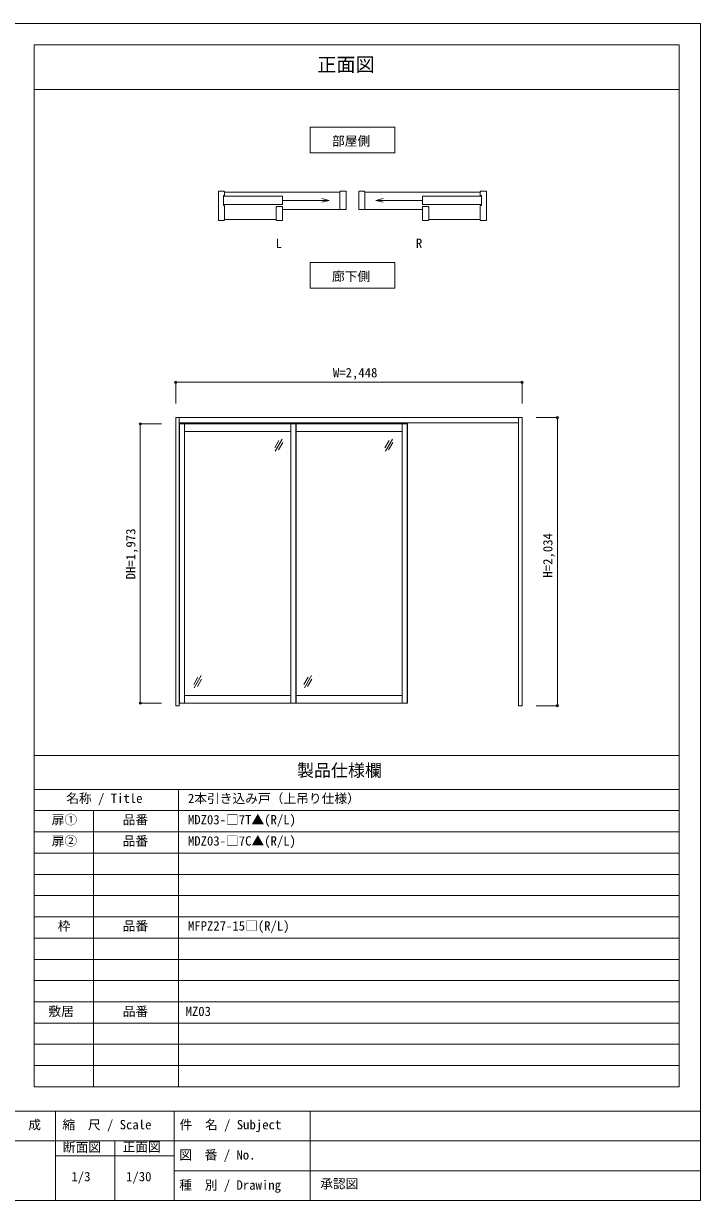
# Model space of a CAD drawing. Units: millimetres on the paper, enlarged 5 times, with parts at other scales. Extents: x -992 to 1008, y -685 to 700.
# Drawn here: x 210 to 1008, y -685 to 700 of the extents above; entities that cross this region are included whole.
import ezdxf
from ezdxf.enums import TextEntityAlignment as Align

# ---------------------------------------------------------------- set-up
doc = ezdxf.new("R2010")
doc.units = ezdxf.units.MM
doc.header["$LTSCALE"] = 5
doc.header["$PDMODE"] = 32
doc.header["$PDSIZE"] = 2.5
for name, color, linetype, lineweight in [('1-0_H-SYM', 7, 'Continuous', 20), ('1-1_0', 7, 'Continuous', 20), ('3-0', 7, 'Continuous', 20)]:
    doc.layers.add(name, color=color, linetype=linetype, lineweight=lineweight)
doc.styles.add('ＭＳ ゴシック', font='')
doc.styles.get('ＭＳ ゴシック').set_extended_font_data('MS Gothic')

msp = doc.modelspace()

# ---------------------------------------------------------------- linework, layer by layer
at = {"layer": '1-0_H-SYM'}
for p, q in [((222.5, -161.25), (222.5, 675)), ((222.5, -201.25), (982.5, -201.25))]:
    msp.add_line(p, q, dxfattribs=at)
at = {"layer": '1-1_0'}
for p, q in [((982.5, 675), (222.5, 675)), ((982.5, -551.25), (982.5, 675)), ((222.5, 622.5), (982.5, 622.5)), ((982.5, -161.25), (982.5, 622.5)), ((222.5, -551.25), (222.5, -161.25)), ((222.5, -161.25), (982.5, -161.25)), ((222.5, -161.25), (982.5, -161.25)), ((392.5, -551.25), (392.5, -201.25)), ((222.5, -226.25), (982.5, -226.25)), ((292.5, -551.25), (292.5, -226.25)), ((222.5, -251.25), (982.5, -251.25)), ((222.5, -276.25), (982.5, -276.25)), ((222.5, -301.25), (982.5, -301.25)), ((222.5, -326.25), (982.5, -326.25)), ((222.5, -351.25), (982.5, -351.25)), ((222.5, -376.25), (982.5, -376.25)), ((222.5, -401.25), (982.5, -401.25)), ((222.5, -426.25), (982.5, -426.25)), ((222.5, -451.25), (982.5, -451.25)), ((222.5, -476.25), (982.5, -476.25)), ((222.5, -501.25), (982.5, -501.25)), ((222.5, -526.25), (982.5, -526.25)), ((222.5, -551.25), (982.5, -551.25)), ((1007.5, -580), (-992.5, -580)), ((247.5, -580), (247.5, -685)), ((387.5, -580), (387.5, -685)), ((547.5, -580), (547.5, -685)), ((1007.5, -615), (-587.5, -615)), ((317.5, -615), (317.5, -685)), ((387.5, -632.5), (247.5, -632.5)), ((1007.5, -650), (387.5, -650))]:
    msp.add_line(p, q, dxfattribs=at)
msp.add_lwpolyline([(-992.5, -685), (1007.5, -685), (1007.5, 700), (-992.5, 700)], close=True, dxfattribs=at)
msp.add_lwpolyline([(222.5, -161.25), (222.5, 622.5), (982.5, 622.5)], dxfattribs=at)
at = {"layer": '3-0'}
for p, q in [((446.179, 502.594), (439.729, 502.594)), ((439.729, 468.394), (439.729, 502.594)), ((446.929, 501.694), (582.829, 501.694)), ((582.829, 501.844), (582.829, 481.294)), ((590.029, 481.294), (590.029, 502.594)), ((605.029, 481.294), (605.029, 502.594)), ((612.229, 501.844), (612.229, 481.294)), ((748.129, 501.694), (612.229, 501.694)), ((748.879, 502.594), (755.329, 502.594)), ((755.329, 468.394), (755.329, 502.594)), ((445.429, 497.794), (445.429, 486.019)), ((446.929, 497.794), (445.429, 497.794)), ((445.429, 496.894), (514.935, 496.894)), ((514.935, 486.994), (445.429, 486.994)), ((445.429, 486.019), (446.929, 486.019)), ((514.935, 496.894), (514.935, 486.994)), ((514.935, 491.944), (570.104, 491.944)), ((570.104, 491.944), (561.41, 494.273)), ((570.104, 491.944), (561.41, 489.614)), ((624.955, 491.944), (633.648, 494.273)), ((624.955, 491.944), (633.648, 489.614)), ((680.124, 491.944), (624.955, 491.944)), ((749.629, 496.894), (680.124, 496.894)), ((680.124, 496.894), (680.124, 486.994)), ((680.124, 486.994), (749.629, 486.994)), ((748.129, 497.794), (749.629, 497.794)), ((749.629, 486.019), (748.129, 486.019)), ((749.629, 497.794), (749.629, 486.019)), ((514.935, 468.394), (514.935, 484.594)), ((514.935, 481.294), (590.029, 481.294)), ((680.124, 481.294), (605.029, 481.294)), ((680.124, 468.394), (680.124, 484.594)), ((446.179, 468.394), (439.729, 468.394)), ((446.929, 469.294), (507.735, 469.294)), ((748.129, 469.294), (687.324, 469.294)), ((748.879, 468.394), (755.329, 468.394)), ((389.244, 252.863), (389.244, 277.863)), ((389.244, 277.863), (389.244, 252.863)), ((389.244, 277.863), (797.244, 277.863)), ((797.244, 277.863), (797.244, 252.863)), ((393.244, 236.197), (389.244, 236.197)), ((389.244, 236.197), (389.244, -102.803)), ((393.244, 236.197), (793.244, 236.197)), ((393.244, -102.803), (393.244, 236.197)), ((797.244, 236.197), (793.244, 236.197)), ((793.244, 236.197), (793.244, -102.803)), ((797.244, 236.197), (797.244, -102.803)), ((813.911, 236.197), (838.911, 236.197)), ((838.911, 236.197), (813.911, 236.197)), ((838.911, 236.197), (838.911, -102.803)), ((372.577, 229.03), (347.577, 229.03)), ((347.577, 229.03), (372.577, 229.03)), ((347.577, 229.03), (347.577, -99.803)), ((393.244, 230.197), (793.244, 230.197)), ((393.744, 229.03), (662.411, 229.03)), ((399.577, -99.803), (399.577, 229.03)), ((524.911, -99.803), (524.911, 229.03)), ((530.744, -99.803), (530.744, 229.03)), ((531.244, -99.803), (531.244, 229.03)), ((656.077, -99.803), (656.077, 229.03)), ((661.911, -99.803), (661.911, 229.03)), ((662.411, -99.803), (662.411, 229.03)), ((399.577, 219.863), (524.911, 219.863)), ((505.963, 200.777), (510.963, 209.437)), ((506.462, 196.64), (514.795, 211.074)), ((531.244, 219.863), (656.077, 219.863)), ((635.797, 200.777), (640.797, 209.437)), ((636.295, 196.64), (644.628, 211.074)), ((510.293, 198.277), (515.293, 206.937)), ((640.127, 198.277), (645.127, 206.937)), ((415.528, -69.05), (410.528, -77.71)), ((419.36, -67.413), (411.026, -81.847)), ((545.361, -69.05), (540.361, -77.71)), ((549.193, -67.413), (540.86, -81.847)), ((419.858, -71.55), (414.858, -80.21)), ((549.691, -71.55), (544.691, -80.21)), ((524.911, -90.637), (399.577, -90.637)), ((656.077, -90.637), (531.244, -90.637)), ((347.577, -99.803), (372.577, -99.803)), ((389.244, -102.803), (393.244, -102.803)), ((793.244, -102.803), (797.244, -102.803)), ((838.911, -102.803), (813.911, -102.803))]:
    msp.add_line(p, q, dxfattribs=at)
for points in [[(547.529, 577.966), (647.529, 577.966), (647.529, 547.966), (547.529, 547.966)], [(547.529, 388.623), (647.529, 388.623), (647.529, 418.623), (547.529, 418.623)]]:
    msp.add_lwpolyline(points, close=True, dxfattribs=at)
for points in [[(446.179, 502.594), (446.929, 501.844), (446.929, 497.794)], [(582.829, 501.844), (583.579, 502.594), (590.029, 502.594)], [(612.229, 501.844), (611.479, 502.594), (605.029, 502.594)], [(748.879, 502.594), (748.129, 501.844), (748.129, 497.794)], [(446.179, 468.394), (446.929, 469.144), (446.929, 486.019)], [(748.879, 468.394), (748.129, 469.144), (748.129, 486.019)], [(507.735, 469.144), (507.735, 483.844), (508.485, 484.594), (514.935, 484.594)], [(687.324, 469.144), (687.324, 483.844), (686.574, 484.594), (680.124, 484.594)], [(507.735, 469.144), (508.485, 468.394), (514.935, 468.394)], [(687.324, 469.144), (686.574, 468.394), (680.124, 468.394)], [(662.411, -99.803), (393.744, -99.803), (393.744, 229.03)]]:
    msp.add_lwpolyline(points, dxfattribs=at)
at = {"layer": '3-0', "color": 3}
for p in [(389.244, 277.863), (797.244, 277.863), (838.911, 236.197), (347.577, 229.03), (347.577, -99.803), (838.911, -102.803)]:
    msp.add_point(p, dxfattribs=at)

# ---------------------------------------------------------------- texts
at = {"layer": '1-0_H-SYM', "style": 'ＭＳ ゴシック'}
for s, p in [('名称 / Title', (260.32, -220.528)), ('2本引き込み戸（上吊り仕様）', (403.667, -220.682)), ('扉①', (243.167, -245.682)), ('品番', (326.833, -245.682)), ('MDZ03-□7T▲(R/L)', (403.667, -245.682)), ('扉②', (243.167, -270.682)), ('品番', (326.833, -270.682)), ('MDZ03-□7C▲(R/L)', (403.667, -270.682)), ('枠', (250.333, -370.682)), ('品番', (326.833, -370.682)), ('MFPZ27-15□(R/L)', (403.667, -370.682)), ('敷居', (239.325, -471.18)), ('品番', (326.875, -471.25)), ('MZ03', (400.928, -471.25))]:
    msp.add_text(s, height=11, dxfattribs=at).set_placement(p, align=Align.BOTTOM_LEFT)
at = {"layer": '1-1_0', "style": 'ＭＳ ゴシック'}
for s, height, p in [('正面図', 16.5, (556.119, 638.489)), ('製品仕様欄', 14.66, (532.198, -190.536)), ('作\u3000成', 11, (185.583, -604.606)), ('縮\u3000尺 / Scale', 11, (255.842, -604.606)), ('件\u3000名 / Subject', 11, (393.805, -604.618)), ('断面図', 11, (256.272, -631.073)), ('正面図', 11, (326.67, -630.718)), ('図\u3000番 / No.', 11, (393.387, -640.175)), ('1/3', 11, (266.458, -665.724)), ('1/30', 11, (330.833, -665.724)), ('種\u3000別 / Drawing', 11, (393.472, -675.643)), ('承認図', 11, (559.516, -674.048))]:
    msp.add_text(s, height=height, dxfattribs=at).set_placement(p, align=Align.BOTTOM_LEFT)
at = {"layer": '3-0', "style": 'ＭＳ ゴシック'}
for s, p in [('部屋側', (573.399, 552.966)), ('L', (506.959, 432.523)), ('R', (672.259, 432.523)), ('廊下側', (573.399, 393.623)), ('W=2,448', (574.494, 280.363))]:
    msp.add_text(s, height=11, dxfattribs=at).set_placement(p, align=Align.BOTTOM_LEFT)
for s, p in [('DH=1,973', (345.077, 45.863)), ('H=2,034', (836.411, 47.947))]:
    msp.add_text(s, height=11, rotation=90, dxfattribs=at).set_placement(p, align=Align.BOTTOM_LEFT)

doc.saveas('drawing.dxf')
